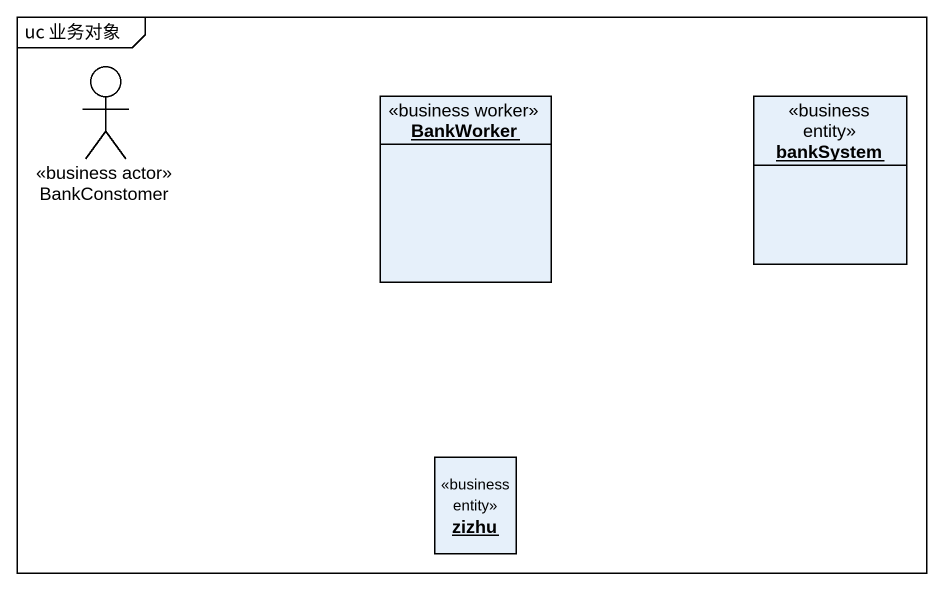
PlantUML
@startuml
mainframe uc 业务对象
allowmixing
hide circle
hide empty members
actor BankConstomer <<business actor>>
object BankWorker <<business worker>>
object bankSystem <<business entity>>
object zizhu <<business entity>>
@enduml
